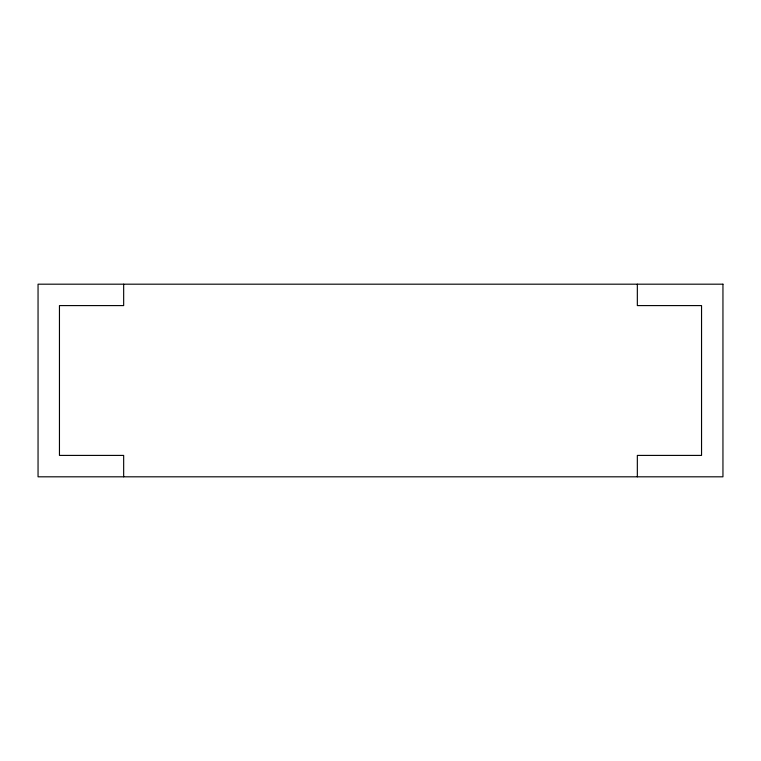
<?xml version="1.0" encoding="UTF-8"?>
<svg xmlns="http://www.w3.org/2000/svg" width="761" height="761" viewBox="0 0 761 761"><rect width="100%" height="100%" fill="white"/><g stroke="black" fill="none" stroke-linecap="round" stroke-linejoin="round"><path stroke-width="1.14" d="M637.337 284.186L637.337 305.589L701.547 305.589L701.547 455.411L637.337 455.411L637.337 476.814M123.663 284.186L123.663 305.589L59.453 305.589L59.453 455.411L123.663 455.411L123.663 476.814M722.95 284.186L38.05 284.186L38.05 476.814L722.95 476.814L722.95 284.186"/></g></svg>
